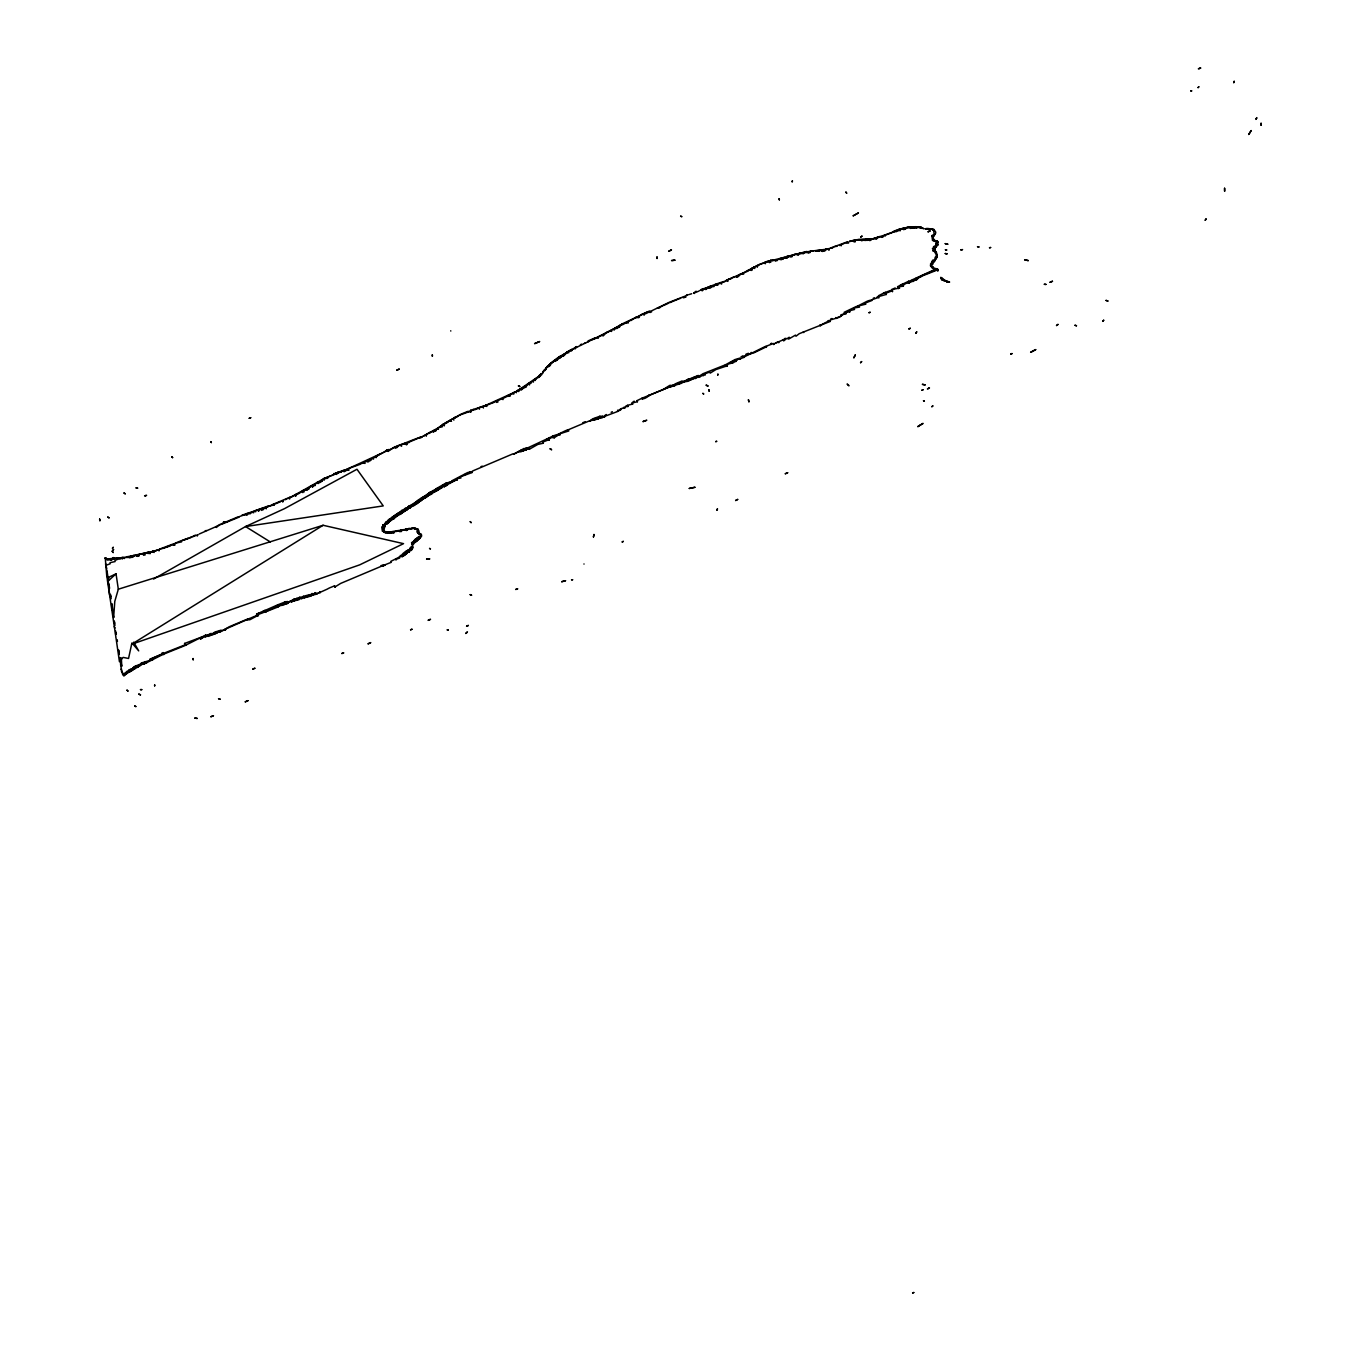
<?xml version="1.0" encoding="UTF-8"?>
<svg xmlns="http://www.w3.org/2000/svg" width="1361" height="1361" viewBox="0 0 1361 1361"><rect width="100%" height="100%" fill="white"/><g stroke="black" fill="none" stroke-linecap="round" stroke-linejoin="round"><path stroke-width="1.5" d="M443.21 484.669L436.064 488.786L436.354 489.943L437.97 490.147L438.718 488.157L443.363 486.064L443.21 484.669L445.574 483.359L457.296 479.804L456.769 478.8L460.954 477.949L460.477 476.826L471.961 472.556L471.467 471.604L467.503 472.624L451.869 480.79M549.232 440.249L547.122 438.786L549.232 440.249L548.721 438.089L553.246 435.843L568.796 430.944L568.269 429.957L565.649 430.637L558.452 434.125M932.863 260.563C933.425 262.69 932.523 265.446 931.758 261.737C933.918 257.501 934.361 262.333 935.007 259.917L935.16 260.87M902.802 284.959C902.02 287.596 905.337 282.033 908.502 283.071L908.672 281.234L916.736 279.6L920.972 276.045L937.678 268.951L937.831 271.128L937.031 269.206L934.344 269.733L910.985 280.383M407.483 550.661L407.296 553.366L405.289 553.127L404.932 555.067L402.141 556.683C398.892 555.101 409.185 548.636 411.873 548.653L411.907 549.572C410.546 551.971 410.444 546.51 411.907 549.572L410.852 549.112M421.655 535.553L418.967 536.472L418.831 539.364C416.653 535.536 414.731 542.256 417.181 540.708L417.283 538.752C414.39 537.748 419.937 539.262 418.371 537.017C423.475 538.088 420.787 532.746 418.337 533.24C421.621 527.762 409.984 527.796 415.564 528.357M937.168 255.205C937.048 251.717 933.102 250.033 934.633 245.967L933.442 246.987L934.701 249.744M136.287 667.247L129.176 669.833L129.703 671.943L139.026 665.138L144.351 663.879L162.997 654.42L184.756 645.675L206.106 634.889L200.594 639.092L200.152 638.054L200.594 639.092M105.256 558.18L106.566 559.728L106.924 558.776L105.188 557.925L108.574 559.439L105.307 558.469L106.736 575.822L108.455 580.62M418.388 538.344L418.116 539.858L414.935 539.688L416.126 540.215L415.871 541.814L413.778 540.776L416.16 538.752M925.616 228.852C926.484 227.287 943.105 230.707 931.894 236.338A23.086 1.259 66.7 0 0 932.115 237.392L932.54 240.37L935.705 241.612M810.271 251.445L808.842 252.874C807.056 249.675 801.408 253.503 807.532 252.414M334.5 585.876L335.027 586.914L334.5 585.876L330.927 587.323A23.069 22.422 4.9 0 0 327.32 589.092L315.361 594.468L301.172 597.785L295.558 600.677L297.14 598.057L291.73 601.902L289.995 601.426L286.865 603.723L281.285 604.403L278.103 606.921L265.191 612.008L276.317 606.138L283.003 605.203L294.622 598.857L294.316 601.069L289.995 601.426M420.26 533.58L421.536 534.431M278.103 606.921L277.61 604.896L285.895 601.63L283.871 603.484L284.381 604.471L282.476 604.012M784.855 257.995L792.765 255.222L790.197 255.647L790.894 257.161C790.945 254.082 797.155 253.912 798.567 254.966L796.542 254.354M411.651 544.57L412.995 543.209L413.642 544.128L413.778 540.776M325.977 478.579L325.194 477.881L324.224 480.093L323.748 478.698C356.939 466.279 388.106 448.415 421.791 436.677L410.818 441.406M387.307 450.049L388.089 451.393L395.047 446.578M420.634 536.234L420.09 538.327L418.627 537.714L419.477 538.871M934.922 240.897L937.899 241.577L937.882 244.997L935.705 243.602L937.389 241.152L933.918 240.319L934.803 241.356M411.873 548.653L411.362 546.356M766.6 346.715L754.062 352.754L746.253 354.966L743.838 357.058L764.593 346.8L773.337 343.55L773.831 344.486L773.337 343.55M440.93 487.408L439.484 489.348L436.064 489.16L432.407 490.879L431.862 493.805L428.8 494.843C423.101 496.102 416.959 500.406 413.387 504.829L408.946 506.241C409.185 511.209 402.601 507.636 400.406 511.821L399.947 514.458L396.783 513.965L391.985 517.316L392.529 519.494L389.739 518.881L394.112 518.626L394.554 516.5C399.505 513.965 393.108 518.354 395.268 517.724M774.341 259.713L771.789 260.683L777.59 260.189L776.042 260.24M383.649 531.334L385.35 524.053M390.794 518.524C388.685 518.048 385.861 523.968 388.344 522.879C390.284 521.518 390.08 518.031 393.244 517.98L394.418 517.112M557.67 358.198L556.768 360.393C571.144 347.599 544.519 366.058 544.791 370.668M916.123 278.359L916.736 279.6L916.123 278.359L937.984 269.733M200.748 638.513L209.968 634.413L211.908 635.026L254.371 616.431L258.488 615.699C255.545 613.573 257.722 617.758 256.821 615.036L265.14 611.855M552.838 436.183L560.154 434.891L559.677 433.955L554.131 437.851L553.246 435.843M541.423 375.041L544.74 369.477M414.612 529.14L414.663 528.289L415.326 529.191M619.867 326.759L618.234 326.521L618.779 327.508L619.901 325.262L607.465 332.509M396.987 516.091L397.973 513.148L403.673 512.025L404.183 510.035L406.173 509.541L408.232 506.598L412.672 504.114L415.445 504.727L416.007 502.481L418.388 500.882L422.284 499.878L423.033 498.228L424.717 498.347L431.59 493.005L437.97 490.147L437.306 488.259M412.621 542.597L411.498 542.801L413.812 541.219M111.942 603.672L113.626 617.469L114.8 601.324L118.322 589.211L116.042 573.815L107.74 577.762L107.57 576.588L107.213 579.105A34.62 6.941 -23.9 0 1 107.383 580.228L115.158 632.202A34.62 6.941 -23.9 0 0 115.311 633.307A33.94 6.805 -23.9 0 0 115.481 634.396L115.838 636.727A37.104 7.434 -24.4 0 0 115.991 637.833L119.428 661.633L123.085 657.397L128.546 658.469L131.626 644.28L323.101 525.278L403.536 543.651L359.712 564.849L131.626 644.28M565.666 354.166L564.883 353.656L563.335 356.038M810.033 251.734L809.948 252.636L808.213 251.581M935.568 269.461C936.351 267.232 938.835 270.975 936.3 268.61C931.775 271.468 930.822 261.737 932.983 264.085M555.866 359.814L555.033 361.243L556.496 359.219M122.728 557.823L122.405 558.946L120.414 557.976L124.463 557.483M934.122 262.197L933.952 260.683M119.019 654.692L118.611 649.997L119.139 653.569M414.799 541.814L414.697 542.801L413.999 541.831L415.99 540.64L415.871 541.814L415.156 540.759M440.76 426.844L442.903 424.462L460.29 414.476L467.657 411.43L470.991 412.06L470.566 410.341L490.215 404.013M830.193 321.417L828.39 320.584L830.193 321.417L799.213 333.7L795.964 336.235L795.47 335.112L788.648 339.076L786.828 338.379L783.681 340.913L783.187 339.808L774.018 343.789M108.319 579.667L106.907 570.174M110.479 594.349L110.956 596.952M649.197 394.826C650.014 395.847 642.392 400.542 641.831 398.297L670.548 386.49L649.01 395.456M185.947 644.502L164.562 652.957L151.173 659.047L151.207 659.983L141.187 663.045L146.937 662.569C145.831 660.153 147.039 663.368 145.151 662.348M444.979 423.832L448.484 421.57M238.26 516.772L219.819 524.512L216.229 526.554L216.62 527.422L216.229 526.554L199.182 534.022M402.975 555.968L404.183 553.893L406.105 554.199L406.497 552.311L409.457 551.783L409.729 548.942M819.934 325.568L830.976 319.767L838.954 317.419L846.763 312.094L849.757 311.907L849.196 310.818L854.538 309.474L854.027 308.437L855.218 307.773L859.54 307.11L858.995 306.021L856.205 306.531L844.075 312.349L845.981 313.711L846.763 312.094M936.181 243.432L936.113 247.175L936.912 244.334M123.936 557.806L124.531 558.486L121.69 557.517L131.643 557.364L132.987 556.224M807.464 252.278L808.859 251.836M698.329 375.432L681.351 382.237L687.883 381.301L692.341 378.324L695.386 378.528L703.229 373.629L725.379 364.833L735.042 359.559L740.095 358.045L740.571 358.981L737.747 359.338L733.375 362.758L727.999 364.085L726.025 366.398L727.403 365.735L715.835 369.597L710.187 373.135L709.744 372.063L703.552 374.292L699.044 377.354L696.015 377.031L690.52 380.246L688.564 379.566L680.619 383.632C676.74 382.424 662.688 389.45 675.481 385.435L674.92 384.346L676.094 383.496L682.15 380.927L679.224 384.125L675.583 384.942M934.378 229.55C932.693 228.41 934.735 233.735 933.884 236.372L933.306 235.436M539.296 375.466L538.684 377.609L538.395 376.555C545.404 370.056 537.34 376.759 539.313 377.065L539.33 375.33M912.278 226.964L919.917 226.896L923.149 228.444C919.185 224.786 901.969 227.474 893.343 231.455M387.732 520.974L386.167 521.858L386.167 523.594L382.934 525.04L384.857 526.418C384.925 523.594 381.08 526.316 383.853 528.017M486.864 406.48L486.251 405.153L485.009 405.663L517.061 391.083L538.395 376.555M933.629 247.957L932.421 248.519C933.918 251.581 936.198 253.061 937.185 257.552L937.168 256.344M113.865 558.725L112.708 558.452L115.379 558.588M913.588 226.777L914.796 226.947L913.588 226.777L914.269 228.121L914.575 227.134M936.181 256.089C933.714 258.199 936.283 259.458 937.083 256.668M131.881 670.378L131.813 669.136L134.093 668.931L133.905 667.043L136.474 666.618L137.002 667.605L143.756 662.96L144.351 663.879M454.625 417.98L455.629 417.436L449.776 420.294M564.594 355.238L565.308 353.537M274.156 505.084L274.293 503.808L289.995 497.207L287.817 498.585M450.814 331.046L450.712 330.791M897.716 288.158L899.672 288.022L894.194 289.076L891.914 290.233L892.493 291.56L890.485 290.505L884.191 292.853L878.577 295.694L878.253 297.498L871.057 300.066A23.443 22.933 -8.4 0 0 867.161 301.24L857.498 306.157L865.613 304.201L865.052 303.112L871.959 300.475M518.15 451.818L521.042 451.801C531.385 442.478 514.033 455.731 513.182 453.74L472.658 470.974L471.961 472.556M382.441 565.257L382.951 566.278L381.029 565.581L385.265 565.223L382.322 565.853L391.305 562.297L390.896 561.327L402.72 555.39M542.869 442.053L543.345 443.193L542.869 442.053L548.517 439.858M908.672 281.234L900.08 285.317L902.462 284.279M937.151 240.795L937.814 242.326L936.759 242.36M395.353 531.59C415.071 528.306 386.439 531.522 388.344 533.206M335.027 586.914L340.709 583.393L382.322 565.853M787.781 256.753L786.573 257.944M809.046 251.377L829.427 248.876M823.133 250.033L825.549 250.288M826.995 249.352L825.668 249.454L833.238 247.464M876.603 239.145L874.885 238.192L877.216 238.056M413.302 528.17L411.941 528.391L414.288 528.425M558.776 357.365L557.959 358.3L558.793 357.245L559.541 358.351L558.537 358.13M824.409 249.778L825.753 249.692M116.11 632.644L116.348 634.158L115.583 630.943M417.129 538.258L418.371 537.017M575.856 347.753L603.603 334.023L603.008 335.759L604.743 333.275L617.043 327.201M618.847 326.64L621.858 324.037L649.724 311.006M386.065 524.053L385.044 523.032L388.617 522.25L386.167 521.858L387.766 523.475M412.145 542.563L412.91 546.833M727.284 280.944C724.92 280.196 696.832 291.288 709.881 287.171L714.202 286.456M442.903 424.462L441.934 427.082L441.168 425.891L436.745 429.157L442.903 424.462L444.452 425.227M937.423 270.107L936.963 268.832M413.931 503.298L409.61 508.299L407.619 507.857L408.198 509.184L406.344 507.891L405.051 508.487L404.983 511.107L402.924 510.885L401.172 513.743L399.181 512.365L400.406 511.821M909.675 227.321L912.006 228.274L913.741 226.947M419.749 437.97L437.544 428.239M383.836 532.032C388.736 532.814 384.5 531.998 382.39 531.198L381.743 526.979L382.968 526.435M109.595 594.74L108.217 580.977L116.042 573.815M932.727 267.947C934.156 270.159 927.828 264.714 931.843 262.469M129.652 557.704L128.036 556.734L132.902 557.347L131.83 555.917L126.76 556.802M122.49 673.763L123.987 675.788L121.401 670.939L122.15 672.351M362.111 463.438L369.409 459.967L369.954 460.971L370.498 459.099M406.173 509.541L407.007 509.95L407.619 507.857M426.537 496.731L428.324 493.635M703.552 374.292L702.888 375.874L705.338 374.139M775.787 342.768L778.832 341.934M258.828 613.13L256.463 614.219L278.12 604.675M388.089 451.393L386.915 450.083M614.032 330.162L615.631 327.627L615.478 328.562L617.554 328.324M824.987 250.917L820.564 250.339M415.105 502.43L414.305 505.441L412.145 505.697M627.336 405.34L627.914 406.497L627.336 405.34L632.644 404.081L632.082 402.975L637.458 401.716L636.931 400.678L641.831 398.297L642.358 399.3M306.633 596.509L309.168 595.778M679.377 383.547L678.663 383.036M896.184 231.676L900.761 229.669M184.467 643.498L201.258 637.22M548.16 366.347L549.044 366.5C547.768 363.642 548.806 368.338 547.156 366.517M425.312 497.463L426.367 496.374M531.828 381.982L534.771 379.43L535.4 380.485M439.943 487.731L439.484 489.348L438.718 488.157M559.541 358.351L561.174 355.799L571.858 349.318L566.176 352.907L568.932 352.618M465.326 474.53L464.05 474.734M735.263 360.427L735.825 361.533L735.263 360.427L737.747 359.338M414.39 502.821L416.823 503.757L425.142 497.292M428.12 493.72L436.354 489.943L434.874 489.586M524.785 387.681L529.922 382.645M317.351 482.117L319.784 482.628L322.438 479.446L296.052 494.298L295.643 496.067L295.201 495.132L291.509 497.02M456.769 478.8L457.296 479.804M632.082 402.975L632.644 404.081M636.931 400.678L637.458 401.716M442.342 425.21L441.559 426.231L443.176 424.615M453.094 481.471L449.504 483.325L456.684 479.65M731.623 362.349C731.486 364.782 731.623 360.767 734.123 361.26M849.196 310.818L849.757 311.907M409.763 548.245L411.413 547.054M739.857 358.811L744.382 357.28L743.906 356.14L741.099 356.65M410.852 550.695L409.933 549.572L411.005 550.184M621.211 408.606L617.503 411.107L620.497 410.154L621.211 408.606L625.328 407.79L626.111 406.207L627.914 406.497M845.981 313.711L841.932 314.476L840.656 315.973M865.052 303.112L865.613 304.201M885.841 293.296L886.334 294.418L885.841 293.296L891.761 290.931M912.993 281.472L912.516 280.366L912.993 281.472L916.225 279.464M108.574 559.439L112.368 558.963M405.833 443.227L406.088 444.315M313.745 486.183L313.115 484.907L312.571 486.983L313.115 484.907M309.951 595.25L310.478 596.186L315.956 592.63L309.304 596.067M420.804 537.119L419.46 537.051L420.09 538.327M736.114 276.742L758.826 264.646L771.84 260.104M369.988 460.035L375.687 456.786L376.095 457.687L376.453 455.969M896.15 230.894L882.285 235.895L881.588 237.358M470.566 410.341L470.481 411.89M781.061 259.849L781.316 258.097L775.004 259.679M124.157 675.124L125.824 672.963L129.703 671.943M399.079 513.999L398.075 515.241L399.249 512.689M932.829 250.934C936.402 251.224 932.727 249.675 935.824 247.056M418.49 531.59L417.572 532.27L418.712 533.308C414.05 531.453 420.328 527.898 417.095 529.259M570.497 350.849L576.758 346.562L575.38 348.161M120.091 660.017L120.244 661.123M324.53 477.864L320.992 481.913L319.376 481.709M377.66 455.186L376.265 456.837L380.076 453.842M523.849 387.562L525.244 386.099L525.873 387.29L525.703 386.048M208.335 636.336L210.513 635.502L211.142 633.375L205.307 636.199L208.335 636.336L208.862 634.838M129.176 671.824L130.35 669.34M129.04 671.551L127.798 672.572L126.828 671.5L132.357 670.412L133.905 667.043L135.777 668.285M220.635 631.232L210.7 634.992M220.737 631.436L225.586 629.48M688.292 378.783L687.424 380.076L689.329 380.212M693.072 378.902L692.341 378.324M696.713 377.524L697.087 376.146M789.244 337.222L788.104 337.987L789.482 337.868M441.185 487.97L442.376 486.404M449.368 483.053L445.574 483.359L446.663 485.469L444.128 486.745C442.308 485.639 445.047 487.782 444.758 484.992L446.663 485.469L449.504 483.325M750.081 270.159L753.96 267.181L751.68 268.423M264.017 508.555L274.293 503.808M403.349 443.771L406.718 444.622L407.296 443.057L409.763 442.24M136.985 556.088L139.485 554.795M304.303 597.309L306.786 596.867M596.696 418.32C601.562 417.929 591.031 419.222 589.585 421.332L592.596 418.882L599.98 416.211L598.313 418.933L589.109 420.991L567.044 430.297M603.008 335.759L607.244 332.101M524.614 450.134L529.922 448.432L523.866 450.185L523.985 448.62M531.062 381.948L530.96 383.326M921.006 227.27L920.24 227.066M623.321 408.062L626.111 406.207M835.501 318.219L841.268 316.143L840.707 315.054M301.87 598.04L304.422 597.598M384.091 532.1L385.299 532.832M933.068 230.111L933.204 229.243M217.062 632.746L216.28 632.27M295.082 599.963L301.955 598.262M311.737 595.642L312.077 593.464L307.96 597.003L307.518 596.033M750.677 269.512L744.552 272.642M139.281 555.203L138.89 556.173L137.971 555.373M434.771 431.403L435.945 429.787L435.979 430.893L435.401 429.855L434.091 430.365M261.261 510.409L261.72 508.572L241.901 515.224M923.813 228.818L923.03 228.478M386.167 524.274L387.426 523.236M945.878 281.183L941.591 279.668C939.073 274.02 946.422 283.411 949.621 282.067L945.861 280.842M534.227 380.348L534.618 379.447M421.212 498.381L427.813 494.06M132.766 667.996L134.671 669L135.096 666.244L142.582 663.232M268.44 505.952L254.303 510.987M598.313 418.933L598.857 416.772L599.98 417.827L602.396 417.249L598.5 418.422M803.739 332.543L803.024 332.22M788.648 256.787L791.541 255.613M641.626 314.459L636.625 317.811M295.643 496.067L295.881 495.217M258.233 510.953L259.441 509.729M282.731 502.056L283.394 500.61L281.676 501.341M388.617 522.25L389.773 519.119M743.174 273.017L726.093 280.434M131.83 555.917L149.047 552.124L150.339 553.57L146.273 553.229M771.092 260.308L767.485 261.754L769.101 260.819M315.616 593.923L314.918 593.413L316.688 594.008L320.175 591.933M383.921 452.192L386.626 450.219M599.691 418.439L599.98 416.211M149.455 552.685L155.783 550.933M641.201 314.748L645.131 312.86M728.918 279.141L726.774 280.145M571.501 350.951L572.232 349.42L571.042 350.287M286.865 603.723L288.26 602.515M305.425 597.717L306.123 596.254L306.599 597.377M247.94 513.931L255.732 510.851M602.396 417.249L604.913 416.432L602.311 417.027M844.449 243.279L839.652 245.558M298.025 599.98L299.352 598.84M334.125 473.373L333.632 474.291L339.331 471.621M343.993 471.774L348.535 469.256L347.157 469.086M486.455 405.612L477.694 408.3M524.138 386.745L521.093 390.165L520.531 389.11L519.545 389.892L520.395 388.77M914.728 227.491L916.855 227.882L917.093 226.913M525.754 449.266L526.486 447.837L526.197 450.066M139.026 665.138L139.605 666.312L137.801 666.039L136.389 667.468M396.595 447.803L398.331 446.17M169.376 546.441L170.84 545.404M853.755 240.404L855.354 241.799L853.33 240.744L849.332 241.543L858.74 239.468L872.027 239.315M197.226 536.047L197.974 534.635L189.332 538.156M296.443 494.689C300.169 493.533 303.554 489.092 304.047 491.95M390.964 520.344L392.223 518.609L390.862 518.082M693.77 293.21L699.112 290.999M718.795 283.803L725.039 281.523M323.34 478.749L322.897 479.582L324.275 478.783M917.212 227.202L918.556 227.27M116.263 558.742L121.792 557.789M191.612 536.778C186.491 539.756 173.664 542.137 173.698 545.285M392.529 519.494L393.244 517.98L391.985 517.316M904.419 229.09L905.728 228.92L900.999 229.277M472.641 410.495L473.288 409.406M542.529 372.421L543.89 370.345M853.364 240.387L857.124 239.672M795.164 254.354L793.871 254.745L803.977 252.329M483.444 408.028L482.934 406.224M114.239 626.672L115.056 627.948M312.962 595.216L313.711 593.94M449.828 420.94L451.069 420.294M554.795 360.699L547.343 366.568L545.574 369.75L545.778 368.355M447.071 422.625L448.211 421.247M142.752 553.57L145.61 552.923M385.129 531.845L392.529 532.151L392.291 533.07L391.662 531.828L394.146 531.811M412.298 546.986L413.063 547.939L411.873 547.564M550.627 363.455L550.082 364.374L551.647 362.468M438.429 429.31L437.442 429.276L438.769 427.49M523.577 450.984L523.287 449.947L523.577 450.984L521.229 451.291M283.871 603.484L284.67 602.174M294.622 598.857L294.316 601.069M298.774 598.602L299.573 597.309L299.216 599.64M854.368 240.557L854.01 241.85L853.33 240.744M123.205 674.988L125.62 673.593M636.727 316.841L630.858 320.584M142.344 553.723L139.724 554.301M143.296 554.829L143.313 553.825L144.113 555.237M747.291 271.468L747.989 270.38M302.533 597.649L303.384 596.322L309.747 594.638M406.293 509.814L405.765 510.63L403.877 509.371M693.736 378.052L694.586 376.759M107.162 558.861L106.073 559.167L111.126 560L111.194 559.065M476.452 409.049L479.004 408.164L479.48 409.185M868.488 240.029L869.9 239.281L870.428 240.472L870.802 239.434M410.495 528.697L411.975 528.272M523.968 386.745L522.641 388.531L521.654 388.123M537.986 377.269L534.516 380.348M429.532 433.427L430.348 432.237L423.305 436.303M868.216 239.723L857.396 239.638M300.015 598.432L300.951 597.088L299.777 597.751M244.299 515.07L247.107 513.965M552.243 362.485L554.046 360.869M883.34 293.364L885.399 292.343M111.415 559.558L112.453 559.184M535.826 378.511L535.026 379.651L535.809 378.647M156.039 550.627L159.713 549.419L153.351 551.205M397.14 445.932L401.665 444.315M703.654 289.349L707.278 288.175M831.061 247.821L846.729 242.105L848.549 243.058L848.107 242.105L845.725 242.836L847.818 242.513M317.947 482.185L315.82 483.835M568.217 351.257L566.822 352.89M902.7 228.359L907.617 227.338M715.052 285.129L717.876 285.181L717.502 284.364L716.686 285.317M782.388 258.488L783.221 259.271L778.713 259.39M524.325 387.034L525.176 385.929M408.232 506.598L412.298 506.054M867.11 239.111C872.741 241.441 881.486 233.48 882.813 237.307L879.206 236.695M434.312 430.756L435.231 429.617M584.022 564.083L583.971 563.947M713.436 286.031L712.449 285.657M125.91 674.239L127.798 672.572M400.304 530.637L401.767 531.011L400.491 530.212M588.054 340.913L594.893 337.953M802.531 253.469L798.856 253.469L803.739 253.248M561.089 355.782L560.732 357.552L560.97 356.599M383.666 531.317L389.195 532.168L389.688 533.274M892.408 232.493L882.353 236.27M569.885 350.73L570.803 349.913M553.672 361.499L555.186 359.78M575.499 347.242L573.44 348.875M136.781 555.594L132.459 555.696M531.317 382.135L528.749 383.53M310.58 486.387L309.083 487.987M249.982 513.999L250.441 512.927M173.596 543.822L159.526 549.129L164.477 548.092M550.848 363.608L551.664 362.672M916.276 227.61L915.085 226.828L915.204 227.882M548.534 365.565L549.351 364.646M878.9 236.831L876.841 237.494M116.638 558.265L121.537 558.044M436.745 429.157L437.902 428.528M912.448 281.268L908.502 283.071M399.3 557.091L399.692 557.976L395.524 559.575M620.684 325.228L621.858 324.037M600.456 417.385L599.316 417.606M792.119 256.719L792.476 255.613M784.548 339.621L783.187 339.808M936.113 240.812L937.44 241.969L935.041 240.472M518.32 390.352L518.677 391.56L519.221 389.467M454.744 417.3L453.621 418.065M407.841 529.463L403.111 530.058M930.175 228.75L931.962 229.192L925.004 228.75M548.262 365.684L546.833 367.232M554.284 360.869L555.203 359.967M566.176 352.907L567.163 351.972M737.39 276.419L736.709 277.083L738.836 276.351M311.856 485.554L309.423 487.051M376.555 456.003L376.368 456.871M798.839 253.912L797.682 253.758M802.446 253.265L803.636 253.044M810.901 250.968L813.095 251.139L812.245 250.764M456.02 417.436L458.232 416.194M564.152 354.404L561.447 356.072M575.618 347.327L575.074 348.977M913.367 228.223L912.499 227.066L912.653 228.24L907.855 227.253M426.708 434.159L426.231 436.149L426.231 435.146M630.347 320.498L631.402 319.563M411.702 543.583L412.791 543.515M757.754 265.361L751.867 268.661M503.757 398.092L511.107 394.418M599.01 336.813L603.808 334.381M757.311 266.246L757.175 267.164C756.648 265.276 764.372 261.856 765.562 263.626L764.933 263.319M520.531 389.11L522.777 387.545M303.367 490.351L302.261 491.338L302.84 492.614M441.1 426.112L439.977 426.691M614.781 328.477L615.716 327.661M446.442 422.335L443.482 424.156L444.264 425.857M731.163 278.171L733.936 276.998M933.425 250.815L933.969 250.934M311.329 486.609L312.809 485.877M595.199 418.303L594.689 420.09M864.082 240.523L863.282 239.281M918.369 226.845L920.41 228.036M622.436 324.803L629.19 321.043M742.17 273.85L743.48 273.391M325.755 478.085L330.145 475.908M379.038 454.778L382.764 452.941M705.781 289.587L707.346 288.311M303.622 490.777L308.981 488.973M514.373 392.138L512.195 393.72L513.778 394.095L513.795 393.074M521.909 388.327L523.236 387.647M539.143 376.18L540.419 376.078L540.181 375.041M262.554 510.086L263.575 509.286M459.491 415.479L460.681 415.139M507.126 396.255L508.351 395.302M313.336 485.265L315.174 484.975M289.178 498.109L289.587 498.994L290.148 497.36L296.052 494.298M416.126 540.215L417.181 540.708L418.116 539.858L417.283 538.752L418.252 538.956M295.201 495.132L297.276 493.584M443.703 424.598L442.206 426.214M529.956 382.917L529.48 384.942M585.655 342.938L584.311 343.329M401.801 512.927L403.673 512.025L402.924 510.885M388.6 449.487L386.371 450.763M284.857 602.804L287.137 601.477L288.889 602.004M689.67 378.749L688.564 379.566L689.142 380.723M262.639 611.633L264.953 610.289M702.106 290.863L703.076 290.165M392.529 532.151L393.924 532.763L392.666 532.44M931.758 235.64L934.003 235.606M181.421 540.844L187.954 538.275M420.974 437.715L422.114 436.932M307.535 488.735L308.556 488.038M524.138 449.181L526.486 447.837M526.656 448.381L548.721 438.089L553.417 437.476M600.218 416.738L602.634 415.905L602.123 417.878M816.481 251.207L815.511 250.866L821.84 250.084L823.711 251.173M645.182 313.932L669.306 302.278L687.866 295.065M865.579 240.54L864.592 239.298L865.8 239.468M213.422 633.869L215.14 632.78L215.616 633.818M604.845 416.296L618.047 411.328L617.571 410.188M347.684 470.328L348.977 470.208L348.535 469.256M933.595 268.202L934.939 268.491M401.546 530.518L400.576 530.365L401.274 531.607M619.153 325.67L621.722 324.65M682.984 297.634L685.927 297.089M303.384 596.322L301.172 597.785L301.734 598.84M948.005 281.591L946.848 282.254L947.579 281.387M516.789 390.811L519.204 389.603M514.628 392.41L516.363 391.696L516.363 392.734L515.819 391.73M784.191 338.94L785.365 338.26M153.589 579.037L245.558 526.554L284.619 508.589L356.973 469.256L383.241 505.901L245.558 526.554L270.295 541.933M360.903 464.05L348.977 468.354M657.278 308.13L659.847 307.246M605.169 415.173L606.343 414.527M751.187 270.482L752.395 269.818M648.397 311.516L645.948 312.486M661.089 306.701L662.212 306.123M899.383 285.81L897.562 286.678M221.282 524.41L239.264 517.044M580.364 344.741L581.555 344.129M588.02 341.866L589.211 341.237M663.453 305.596L668.319 303.299M344.639 469.902L342.836 470.532M499.98 399.709L491.457 403.485M217.862 526.061L220.04 524.938M128.376 672.453L122.796 673.712L125.382 674.886M410.75 528.459L413.353 528.459M731.044 278.818L728.526 279.515M770.513 343.789L771.704 343.193M592.443 339.655L598.313 337.409M192.888 536.319L195.321 535.179M299.573 597.309L296.307 599.299L296.749 600.32M501.239 399.215L502.975 398.722M266.739 506.785L274.071 504.897M411.702 528.731L403.06 529.888L404.251 529.48M394.707 446.85L397.361 446.306M118.118 557.891L117.233 557.806M461.821 414.356L467.691 412.213M285.351 499.691L286.593 499.13M891.506 289.587L895.215 287.971M239.536 516.517L243.33 515.224M686.454 295.116L687.611 294.622M669.561 302.754L678.152 299.165M205.12 530.96L206.277 530.467M582.729 422.761L585.196 421.706M611.14 412.281L612.382 411.754M430.927 494.536L430.059 492.172L433.87 491.202L434.55 492.342M260.291 612.62L261.601 612.705M700.098 290.386L702.752 289.451M480.076 407.245L481.658 406.582M161.806 653.195L163.286 652.565M407.977 550.184L409.457 551.783M122.048 672.113L121.18 668.897L121.588 670.173M407.194 528.8L406.02 529.14M272.915 504.54L276.776 503.332M280.417 501.801L277.848 502.838M386.49 532.151L389.059 532.849M788.291 255.936L786.318 256.719L787.628 256.31M785.178 257.042L781.316 258.097M874.851 238.311L876.161 237.767M907.6 282.305L912.329 280.995M683.154 297.396L684.549 297.464M548.721 439.042L549.98 438.548M649.912 312.52L651.63 311.839M496.714 402.431L498.024 401.92M734.753 277.202L733.477 277.389M900.829 228.818L897.307 229.924M108.557 559.116L106.413 558.725M146.427 552.702L147.771 552.396M660.017 307.586L657.839 308.318M138.89 554.488L136.287 555.016M467.912 411.839L469.086 411.396M405.051 508.487L407.449 508.555M679.36 298.739L680.619 298.28M873.252 298.229L874.528 297.77M830.703 318.984L831.962 318.525M745.964 354.183L748.431 353.299M633.052 401.682L634.328 401.223M481.011 466.619L482.27 466.16M396.783 513.965L400.355 513.148M163.711 654.59L162.095 654.029L149.71 659.234L152.84 659.694M695.063 291.696L696.254 291.271M717.298 283.888L714.865 284.653M388.038 520.582L390.743 519.851M340.182 471.416L344.571 470.974M689.091 294.537L691.677 293.738M893.684 232.05L896.031 231.336M930.414 265.786L930.907 265.718M246.307 515.224L247.583 514.781M701.221 289.434L706.24 287.834M261.72 508.572L263.064 508.112M825.668 249.454L826.927 249.029M442.852 484.975L445.336 486.098M129.176 557.278L125.654 557.278M390.573 533.138L391.747 532.032L390.318 531.947M472.913 410.001L475.448 409.576M402.244 444.622L399.879 445.506M247.107 619.918L250.033 619.663L256.855 615.989L255.664 616.023M638.071 317.759L639.364 317.334M186.083 538.854L188.107 538.667M338.43 472.913L337.562 472.335L340.913 472.063M116.91 557.84L107.315 559.031L109.85 559.371M118.322 589.211L323.101 525.278M937.031 269.206L936.708 268.661M331.421 475.465L332.645 475.108M941.591 279.668L942.901 279.277M945.759 280.621L943.36 280.57M510.239 396.085L507.721 396.357M404.081 443.482L407.296 443.057M163.422 548.228L168.475 546.561M559.66 357.348L559.915 356.463M447.123 483.699L445.881 484.04L446.153 485.333M401.801 530.024L403.026 529.701M766.872 261.448L764.95 262.112L766.294 261.788M133.973 668.472L133.395 669.731M149.982 659.983L151.751 660.204L151.173 659.047M922.622 228.393L922.367 228.206M873.558 238.481L875.838 238.685M370.124 460.307L371.077 460.103M800.336 253.571L801.425 252.84M837.049 246.29L834.327 246.613M175.127 543.243L181.608 541.865M172.047 545.029L174.974 545.063L174.548 544.128M141.51 553.91L140.047 554.182M868.556 239.553L870.955 239.791M397.956 514.781L394.401 515.785M382.934 525.04L384.857 526.418M122.388 673.831L124.463 673.763L124.634 675.294M785.161 257.586L783.851 257.569L787.066 258.148L786.42 256.923M628.425 322.863L626.094 322.931M400.44 555.986L402.141 556.683M128.053 671.143L130.282 670.65M743.735 273.969L742.783 273.969M367.385 461.923L368.763 461.685M859.744 239.757L856.92 240.046M470.362 410.733L471.569 410.546M259.253 509.422L260.717 509.201M403.06 529.888L404.421 529.684M168.237 546.135L169.632 545.948M522.386 389.399L521.076 389.042M725.379 364.833L727.403 365.735L725.702 365.463M865.919 239.519L868.131 239.519M134.518 555.73L132.97 555.696L134.416 555.475M878.577 295.694L878.934 297.821L877.113 296.987L886.334 294.418M719.867 283.054L721.721 283.888L720.922 283.377M523.662 388.412L522.454 388.276M521.671 449.862L513.795 454.013M243.092 514.815L244.589 514.645M246.868 513.556L248.195 513.403M648.108 395.762L649.112 395.66M739.38 274.548L740.843 274.412M637.084 316.688L636.302 317.164M702.531 289.059L703.943 288.923M406.19 551.63L409.593 550.695M820.581 250.543L822.469 251.496M821.874 250.305L823.201 250.203M396.817 514.237L398.756 515.275M406.361 528.987L407.483 530.331M708.758 286.865L711.122 285.946M706.223 287.766L707.55 287.698M867.195 239.468L869.832 240.182M428.766 493.328L431.862 493.805M805.695 251.751L807.43 251.649M165.685 546.986L167.165 546.918M408.674 528.408L409.576 528.357M716.226 284.398L717.502 284.364M414.901 504.744L414.799 503.264M932.54 240.37L933.918 240.319M387.273 522.879L387.119 523.985M936.674 245.303L936.776 246.358M121.69 557.721L122.966 557.466M382.815 525.329L384.023 525.295L383.989 527.268M126.828 556.972L128.206 556.955M110.241 558.929L112.01 559.83M941.982 278.205L941.012 278.205L942.237 278.699M707.38 287.29L709.268 288.328M391.883 519.136L390.913 519.136L391.526 520.327M935.739 243.857L937.882 244.997L936.946 243.857M417.776 532.9L418.627 533.852M780.04 258.539L781.486 258.556M921.516 228.104L922.163 227.848M925.599 228.971L926.586 229.158M400.066 444.979L401.631 446.255M872.52 238.924L874.885 238.192M935.636 246.63L935.636 247.651M342.411 471.263L341.135 471.638M789.125 255.749L790.35 255.8M480.501 407.092L481.607 407.126M803.926 252.38L805.236 252.023M405.595 529.31L406.973 529.378L405.527 529.225L406.31 530.62M424.037 498.296L423.033 498.228L423.509 499.147M869.832 239.298L872.248 239.128M383.887 527.081L382.968 529.072L384.431 532.1M147.294 552.583L148.332 552.634M390.165 532.202L389.195 532.168M865.885 239.247L867.297 239.332M148.689 552.192L149.642 552.26M430.059 492.172L433.036 493.005M800.166 253.112L801.493 253.214M140.932 554.046L143.041 554.267M877.335 237.426L878.815 237.563M851.714 241.288L850.183 240.965M928.168 228.903L927.113 228.869M933.255 229.635L934.446 230.451M431.607 431.947L433.189 431.267L433.564 432.288M907.26 227.814L910.067 227.44L910.815 228.478M792.595 255L794.109 255.188M382.934 525.567L384.448 527.064M414.867 539.415L417.181 540.708M394.367 515.513L396.357 516.891M450.559 421.144L451.512 421.281M388.48 519.698L390.539 521.246M859.352 239.655L860.543 239.842M316.926 483.24L318.542 483.478M114.562 622.64L114.97 625.397M773.133 259.917L773.422 259.9M861.938 239.4L862.993 239.927M406.19 551.256L408.929 552.294M129.176 669.833L131.149 671.126M815.511 250.866L816.634 251.053M415.803 501.92L416.704 501.324M328.188 477.796L326.453 477.49L326.997 478.528M911.053 227.117L912.244 227.321M935.007 233.956L934.888 234.772M418.116 500.355L419.239 499.623M132.766 667.622L134.671 669M428.868 492.971L430.348 494.485M397.973 513.148L399.947 514.458M432.407 490.879L433.87 491.202M125.552 672.351L127.134 672.708M263.541 507.84L265.497 507.551L266.229 508.827M852.513 240.438L851.952 240.914M398.075 515.241L396.987 514.968L397.565 516.074M920.853 276.964L920.972 276.045M830.601 247.923L831.826 248.246M400.287 555.424L401.665 555.781M683.698 381.454L685.502 381.148M218.815 631.504L220.55 631.963L221.145 630.143L214.817 632.099L212.69 633.511L213.201 634.498M436.064 488.786L437.391 490.096M144.81 661.633L146.239 662.024M135.096 666.244L136.474 666.618M254.456 511.396L255.732 511.753M752.276 352.856L751.017 352.499L752.259 353.026M672.606 385.333L674.307 385.861M643.004 313.864L644.28 315.054L643.464 313.796M470.14 471.91L471.314 472.284M540.334 375.381L540.623 374.394M363.336 462.876L365.071 463.42M426.452 494.536L428.392 495.965M306.055 489.433L307.518 489.926M545.846 368.508L546.22 367.725M940.672 277.355L941.404 277.61M742.408 356.259L743.786 356.735M126.828 671.5L128.155 671.96M249.352 619.425L249.488 618.575L246.817 619.357L229.567 626.621L224.973 629.207L225.467 630.143M436.762 490.862L435.18 490.283L435.35 491.559M700.626 375.976L700.337 376.657M294.52 600.422L293.381 599.367M162.095 654.029L162.997 654.42M120.227 558.214L114.987 560.443L115.09 561.566L110.02 562.671L110.173 563.76L106.26 565.206L105.529 563.828L106.787 568.779M730.313 362.502L731.435 362.996M768.267 261.023L769.526 262.656M932.37 229.124L930.788 229.073L931.809 229.346M934.19 268.304L935.024 269.376M395.524 448.262L394.894 447.106M250.594 513.284L250.662 512.553M841.2 245.814L840.775 244.844M403.962 554.522L404.932 555.067L404.183 553.893M106.838 559.099L105.188 557.925M663.249 389.467L669.748 385.401L671.126 385.333L670.565 387.239M903.415 286.201L899.094 286.678L897.937 287.426L898.447 288.634M113.575 615.904L113.78 617.282M543.345 443.193L537.816 444.435L529.769 448.994L529.225 447.939M934.071 240.489L932.438 235.164M770.632 260.325L770.717 262.367M184.739 643.396L185.879 645.131M868.437 239.315L869.628 240.608M144.47 553.944L145.287 554.88M131.932 642.936L138.703 650.881L133.701 642.171M119.224 558.027L120.176 559.167M935.466 268.44L936.232 269.342M393.142 531.811L393.924 532.763M911.224 227.321L912.006 228.274M533.427 380.263L533.427 382.084M110.326 558.997L111.126 560M106.907 558.946L107.723 559.983M866.14 239.434L866.957 240.506M390.471 532.1L391.305 533.172M386.252 532.032L387.102 533.155M406.497 552.311L407.296 553.366M386.711 532.219L387.528 533.325M404.183 510.035L404.983 511.107M405.289 553.127L406.105 554.199M935.773 252.023L936.453 252.261M420.957 535.417L421.604 536.319M384.874 531.658L385.741 532.866M130.911 556.377L131.643 557.364M919.543 227.678L918.777 226.675M917.654 226.709L918.335 227.678M129.601 556.564L130.35 557.602M184.143 539.807L186.729 539.109M419.426 533.461L420.141 534.499M120.891 665.512L120.568 664.576L121.418 669.068M119.921 658.911L119.751 657.822L120.806 664.917M387.562 521.705L388.344 522.879M860.798 239.587L861.598 240.795M418.388 500.882L419.205 502.158M829.053 250.271L827.981 249.301M416.007 502.481L416.823 503.757M110.173 595.199L110.836 596.271M408.793 506.99L409.61 508.299L410.137 506.836L410.478 507.619M405.986 443.414L406.718 444.622M776.297 259.713L776.944 260.785M417.878 531.419L418.525 532.491M157.247 550.286L158.505 549.759L159.05 550.916M136.9 555.237L137.614 556.411M921.091 227.491L921.635 228.41M428.936 494.077L429.634 495.268M252.057 512.229L253.639 512.774M553.468 436.711L554.131 437.851M107.893 576.775L108.829 578.408M903.398 228.886L903.874 229.754M373.016 458.13L373.543 459.116M802.769 252.959L803.262 253.844M321.57 480.212L322.166 481.318M807.515 251.921L808.06 252.925M411.175 505.901L411.685 506.87M314.391 484.448L315.02 485.639M424.19 497.377L424.717 498.347M420.702 499.776L421.229 500.746M336.745 474.445L335.946 472.76M406.463 508.912L407.007 509.95M287.562 602.242L288.056 603.178M205.307 636.199L205.783 637.118M611.055 330.451L611.616 331.489M426.554 495.693L427.099 496.731M425.364 496.493L425.908 497.548M835.773 317.538L836.266 318.491M399.402 530.671L399.998 531.845M704.76 373.935L705.287 374.938M388.6 521.093L389.178 522.216M319.682 591.695L320.243 592.75M291.203 600.899L291.73 601.902M820.02 324.922L820.513 325.874M125.824 672.963L126.471 674.205M778.22 341.662L778.764 342.734M400.559 512.553L401.172 513.743M304.235 598.074L303.69 597.003L305.017 596.816M413.608 504.046L414.305 505.441M412.366 504.948L413.012 506.207M308.556 595.489L309.151 596.645M908.672 282.186L909.216 283.275M401.75 511.753L402.38 512.978M393.414 517.231L394.112 518.626M727.42 280.349L727.897 281.404M885.143 235.334L885.109 236.151M258.267 510.137L258.76 511.209M693.991 292.632L694.399 293.5M597.785 337.256L598.211 338.191M899.689 229.703L900.182 230.792L899.383 230.264M502.481 398.637L502.941 399.641M916.361 226.76L916.855 227.882M754.283 267.488L754.76 268.525M123.46 674.597L123.987 675.788M862.551 240.591L861.785 239.706M775.226 260.087L775.668 261.091M550.371 364.34L550.456 365.241M604.233 416.024L604.641 416.976M265.31 611.225L265.752 612.246M891.914 290.233L892.493 291.56M417.436 501.614L418.014 502.941M402.941 554.795L403.485 556.054M449.555 482.406L450.032 483.512M441.151 486.83L441.73 488.157M765.971 346.426L766.379 347.395M623.576 407.398L624.001 408.368M395.711 558.946L396.136 559.915M131.813 669.136L132.357 670.412M443.55 485.401L444.128 486.745M110.394 596.798L111.211 598.721M154.116 552.498L153.64 551.273L152.041 551.392L154.61 550.729M563.59 354.404L564.032 355.595L562.893 355.051L562.774 356.429L562.382 355.221M137.801 666.039L138.176 667.043M453.417 418.729L453.876 420.124M116.893 639.806L117.42 641.439L117.233 640.197M549.521 364.646L549.895 365.905M539.551 375.466L539.841 376.521M555.373 360.002L555.713 361.38M542.886 371.774L543.124 372.693M119.836 657.499L121.775 666.295L121.333 657.924M936.232 259.253L935.33 258.199L935.007 259.917M108.948 583.92L109.595 588.309M114.324 620.99L114.647 623.185M419.137 533.393L419.239 534.261M933.425 229.363L933.544 230.247M111.67 604.182L111.823 610.306M937.27 256.566A23.069 2.535 67.8 0 1 937.219 255.341M154.678 684.957L154.661 685.859L154.678 684.957M1224.594 188.26L1224.628 191.152L1224.594 188.26M1261.086 123.29L1261.052 125.161L1261.086 123.29M436.081 630.466L436.081 630.466M1261.29 142.276L1261.29 142.276M465.7 590.725L465.7 590.725M779.173 198.655L779.326 199.846L779.173 198.655M657.023 256.974L657.074 258.454L657.023 256.974M432.322 354.881L432.373 356.191L432.322 354.881M717.91 374.19L717.706 375.126L717.91 374.19M193.075 658.571L193.211 659.762L193.075 658.571M594.008 534.516L593.447 536.914L594.008 534.516M792.425 180.826L792.187 181.796L792.425 180.826M452.005 623.542L452.005 623.542M1233.968 81.932L1233.712 82.817L1234.257 81.133L1233.968 81.932M717.451 508.895L716.958 510.12L717.451 508.895M464.033 633.92L464.033 633.92M855.337 354.847L853.908 357.739L855.337 354.847M1198.122 87.614L1198.803 86.781L1198.122 87.614M916.702 331.863L915.851 333.326L916.702 331.863M1256.407 118.441L1255.931 119.36L1256.849 117.641L1256.407 118.441M710.102 286.797L710.629 287.766L710.102 286.797M1251.116 130.605L1248.803 134.433L1251.116 130.605M1206.033 218.951L1205.234 220.261L1206.033 218.951M860.56 362.689L861.615 361.601L860.56 362.689M1103.703 320.243L1102.682 321.332L1103.703 320.243M113.235 547.36L112.47 548.228L113.235 547.36M113.558 549.555L112.793 550.422L113.558 549.555M510.749 394.095L509.831 394.979L510.834 394.129M466.653 632.627L465.751 633.477L467.452 631.895L466.653 632.627M1057.939 324.428L1056.544 325.517L1057.939 324.428M861.938 236.133L860.713 237.086L861.938 236.133M932.812 405.952L931.86 406.701L932.812 405.952M920.07 425.227L917.705 426.691L923.064 423.39L920.07 425.227M737.679 499.436L735.655 500.491L737.679 499.436M928.865 231.353L927.879 231.914L930.312 230.86L928.865 231.353M858.383 212.945L853.228 215.804L858.383 212.945M1035.687 349.607L1030.668 352.295L1035.687 349.607M623.27 541.389L622.215 541.95L623.27 541.389M411.941 629.241L410.597 629.82L411.941 629.241M928.593 388.344L927.402 388.957L929.478 387.936L928.593 388.344M670.497 250.356L668.642 251.292L671.483 249.88L670.497 250.356M910.271 328.29L908.944 328.937L910.271 328.29M1012.023 353.571L1010.764 354.081L1012.023 353.571M369.546 643.158L367.912 643.906L370.787 642.596L369.546 643.158M429.464 619.731L428.069 620.361L430.552 619.289L429.464 619.731M247.974 700.643L245.286 701.817L247.974 700.643M921.958 390.182L923.013 389.773L921.958 390.182M399.198 369.12L396.8 370.158L399.198 369.12M250.696 417.742L249.233 418.303L250.696 417.742M468.32 625.465L466.619 626.196L468.32 625.465M787.645 472.777L785.331 473.73L787.645 472.777M254.83 668.268L252.874 669.068L254.83 668.268M913.775 1292.525L912.636 1292.95L913.775 1292.525M716.652 441.321L715.767 441.627L716.652 441.321M538.224 342.138L534.567 343.652L539.705 341.526L538.224 342.138M213.422 715.733L210.938 716.72L213.422 715.733M1052.461 281.268L1050.08 282.237L1052.461 281.268M870.138 312.298L869.05 312.707L870.138 312.298M644.178 421.161L642.919 421.638L646.798 420.226L644.178 421.161M516.721 589.092L515.683 589.483L517.758 588.837L516.721 589.092M343.601 652.923L341.849 653.501L343.601 652.923M1001.254 279.805L1001.254 279.805M141.765 689.636L140.506 689.619L141.765 689.636M565.513 580.705L561.736 581.708L565.513 580.705M1199.619 68.407L1198.343 68.799L1200.81 68.05L1199.619 68.407M145.627 495.591L144.572 495.88L146.614 495.353L145.627 495.591M990.621 247.515L989.532 247.753L990.621 247.515M694.893 487.289L689.278 488.463L694.893 487.289M132.017 556.122L130.673 556.394L132.017 556.122M450.304 499.538L450.304 499.538M429.617 558.895L426.605 559.15L429.617 558.895M962.465 249.624L960.849 249.846L962.465 249.624M674.069 260.274L671.534 260.58L675.158 260.206L674.069 260.274M226.726 521.841L223.476 522.165L226.726 521.841M572.573 579.735L571.586 579.786L572.573 579.735M447.276 629.888L448.245 629.99L447.276 629.888M160.462 435.775L160.462 435.775M1190.773 90.864L1191.641 90.898L1190.773 90.864M957.174 144.436L957.174 144.436M152.211 551.8L150.884 551.885L152.211 551.8M996.099 358.998L996.099 358.998M137.597 488.14L136.1 487.901L137.597 488.14M804.045 252.704L802.565 252.636L804.045 252.704M909.284 173.272L909.284 173.272M946.661 249.999L945.453 249.761L946.661 249.999M1045.963 284.415L1044.363 284.296L1045.963 284.415M197.175 718.438L194.895 718.081L197.175 718.438M977.555 246.698L978.916 246.97L977.555 246.698M947.035 253.844L945.249 253.537L947.035 253.844M925.072 384.908L922.469 384.346L925.072 384.908M819.186 250.934L818.08 250.747L819.186 250.934M1028.218 260.597L1024.646 259.781L1028.218 260.597M947.732 244.197L945.249 243.636L947.732 244.197M140.489 694.876L138.805 694.11L140.489 694.876M220.04 699.146L218.577 698.703L220.04 699.146M680.653 216.195L681.725 216.637L680.653 216.195M1076.466 325.789L1075.071 325.262L1076.466 325.789M471.552 595.165L470.174 594.621L471.552 595.165M1107.871 301.019L1106.102 300.424L1107.871 301.019M125.229 493.805L124.021 493.005L125.229 493.805M135.828 706.563L134.756 706.019L135.828 706.563M519.187 386.252L518.303 385.912L520.021 386.592L519.187 386.252M707.074 385.571L705.985 385.095L708.196 386.116L707.074 385.571M429.583 548.466L430.416 548.857L429.583 548.466M924.323 401.189L923.524 400.78L924.323 401.189M109.084 517.809L107.757 517.112L109.084 517.809M478.357 497.82L478.357 497.82M550.865 449.232L549.912 448.654L551.664 449.828L550.865 449.232M848.311 384.823L847.103 384.04L848.941 385.861L848.311 384.823M127.934 691.031L127.049 690.163L127.934 691.031M703.637 393.958L702.939 393.397L703.637 393.958M211.363 442.563L210.751 441.662L211.363 442.563M471.11 522.624L470.243 521.637L471.11 522.624M114.29 558.878L113.218 557.585L114.29 558.878M172.626 457.636L171.894 456.888L172.626 457.636M802.258 195.729L802.258 195.729M113.167 552.515L112.163 551.188L113.167 552.515M112.078 605.101L112.214 606.087L112.078 605.101M933.153 267.777L932.863 266.858L933.153 267.777M846.644 193.177L845.964 192.122L846.644 193.177M1237.013 81.609L1237.013 81.609M709.149 391.134L708.86 389.756L709.149 391.134M748.924 401.767L748.431 399.811L748.924 401.767M99.897 520.702L99.642 519.085L99.897 520.702"/></g></svg>
